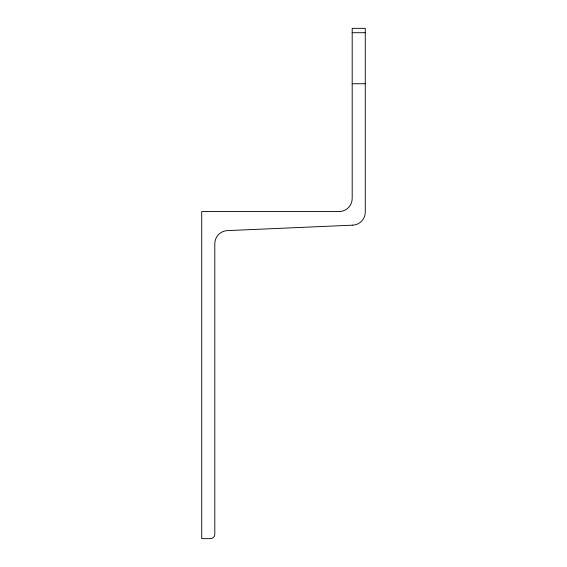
<?xml version="1.0" encoding="UTF-8"?>
<svg xmlns="http://www.w3.org/2000/svg" width="567" height="567" viewBox="0 0 567 567"><rect width="100%" height="100%" fill="white"/><g stroke="black" fill="none" stroke-linecap="round" stroke-linejoin="round"><path stroke-width="0.85" d="M352.192 32.709L365.276 32.709M352.192 83.739L365.276 83.739M352.759 225.163L227.324 230.62A13.084 13.084 0 0 0 214.808 243.69L214.808 534.291A4.359 4.359 0 0 1 210.442 538.65L201.724 538.65L201.724 211.534L339.109 211.534A13.084 13.084 0 0 0 352.192 198.45L352.192 28.35L365.276 28.35L365.276 212.093A13.084 13.084 0 0 1 352.759 225.163"/></g></svg>
